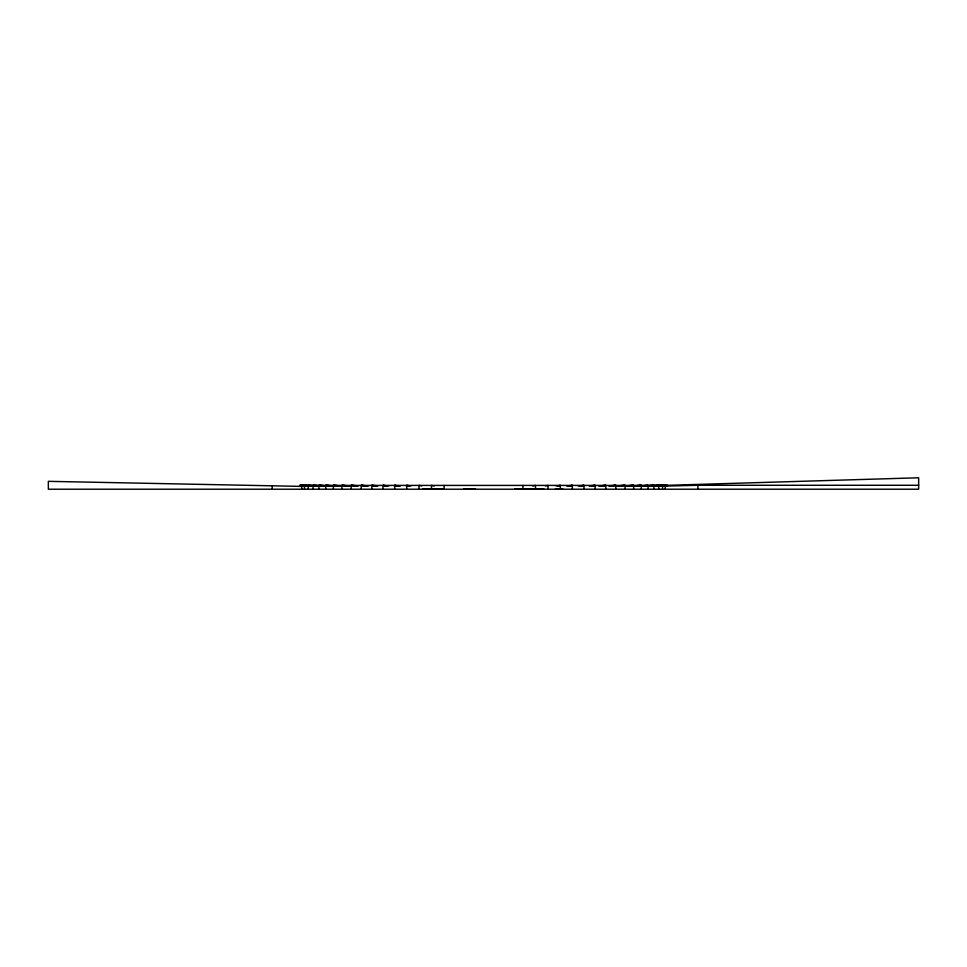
<?xml version="1.0" encoding="UTF-8"?>
<svg xmlns="http://www.w3.org/2000/svg" width="967" height="967" viewBox="0 0 967 967"><rect width="100%" height="100%" fill="white"/><g stroke="black" fill="none" stroke-linecap="round" stroke-linejoin="round"><path stroke-width="1.45" d="M569.708 486.063L572.343 485.41L572.343 489.217M532.708 485.99L535.513 485.41L535.513 489.217M557.596 485.93L560.316 485.41L560.316 489.217M581.252 485.881L583.995 485.41L583.995 489.217M545.17 485.845L548.011 485.41L548.011 489.217M568.197 486.014L572.343 485.41L566.65 485.99M590.994 485.966L595.176 485.41L595.176 489.217M556.037 485.93L560.316 485.41M579.547 485.93L583.995 485.41L578.073 485.93M601.353 485.893L605.813 485.41L605.813 489.217M589.338 485.99L595.176 485.41L589.374 485.857M600.072 485.905L605.813 485.41L598.428 485.93M619.339 485.881L625.105 485.41L625.105 489.217M626.253 485.954L633.627 485.41L633.627 489.217M617.683 485.93L625.105 485.41L616.197 485.954M633.856 485.905L641.302 485.41L641.302 489.217M608.376 485.893L615.81 485.41L615.81 489.217M626.169 485.893L633.627 485.41L624.791 485.918M640.613 485.869L648.083 485.41L648.083 489.217M639.272 485.918L648.083 485.41M649.921 485.893L658.72 485.41L658.72 489.217M649.739 485.881L658.72 485.41L648.228 485.93M653.607 485.881L662.516 485.41L662.516 489.217M637.821 485.942L653.897 485.41L653.897 489.217M555.239 489.217L562.746 488.843M656.484 485.93L666.892 485.41L654.84 485.918L667.435 485.41L299.565 485.41L310.576 485.93M662.516 485.41L652.181 485.918L665.248 485.41L665.248 489.217M647.08 485.93L918.65 477.783L918.65 489.217L48.35 489.217L48.35 481.336L300.858 486.377M540.855 488.806L524.489 489.217L543.829 488.831M664.885 486.099L697.92 485.277L918.65 485.277M422.917 488.818L442.511 489.217L432.056 488.794M463.592 488.794L475.619 489.217M514.625 488.843L522.132 489.217M304.484 489.217L304.484 485.41L318.772 485.93M310.516 485.93L300.108 485.41L312.16 485.918L301.752 485.41L301.752 489.217M323.365 485.93L313.103 485.41L313.103 489.217M301.752 485.41L314.94 485.942M329.179 485.942L318.917 485.41L318.917 489.217M308.28 489.217L308.28 485.41L317.261 485.881M304.484 485.41L313.393 485.881M308.28 485.41L317.079 485.893M342.209 485.918L333.373 485.41L333.373 489.217M327.728 485.918L318.917 485.41L326.387 485.869M350.803 485.954L341.895 485.41L341.895 489.217M358.624 485.893L351.19 485.41L351.19 489.217M340.831 485.893L333.373 485.41L340.747 485.954M333.144 485.905L325.698 485.41L325.698 489.217M349.317 485.93L341.895 485.41L347.661 485.881M368.572 485.93L361.187 485.41L361.187 489.217M377.626 485.857L371.824 485.41L371.824 489.217M366.928 485.905L361.187 485.41L365.647 485.893M388.927 485.93L383.005 485.41L383.005 489.217M377.662 485.99L371.824 485.41L376.006 485.966M400.35 485.99L394.657 485.41L394.657 489.217M387.453 485.93L383.005 485.41L385.748 485.881M406.684 489.217L406.684 485.41L410.963 485.93M398.803 486.014L394.657 485.41L397.292 486.063M421.83 485.845L418.989 485.41L418.989 489.217M406.684 485.41L409.404 485.93M434.292 485.99L431.487 485.41L431.487 489.217M697.92 485.277L697.92 489.217M522.917 485.41L522.917 489.217M444.083 485.41L444.083 489.217M272.235 485.809L272.235 489.217M615.81 485.41L609.947 485.954L615.81 485.41M641.302 485.41L632.394 485.954L641.302 485.41M653.897 485.41L644.989 485.93L653.897 485.41M334.679 485.893L325.698 485.41L334.606 485.954M322.035 485.893L313.103 485.41L322.011 485.93M357.065 485.857L351.19 485.41L357.053 485.954"/></g></svg>
